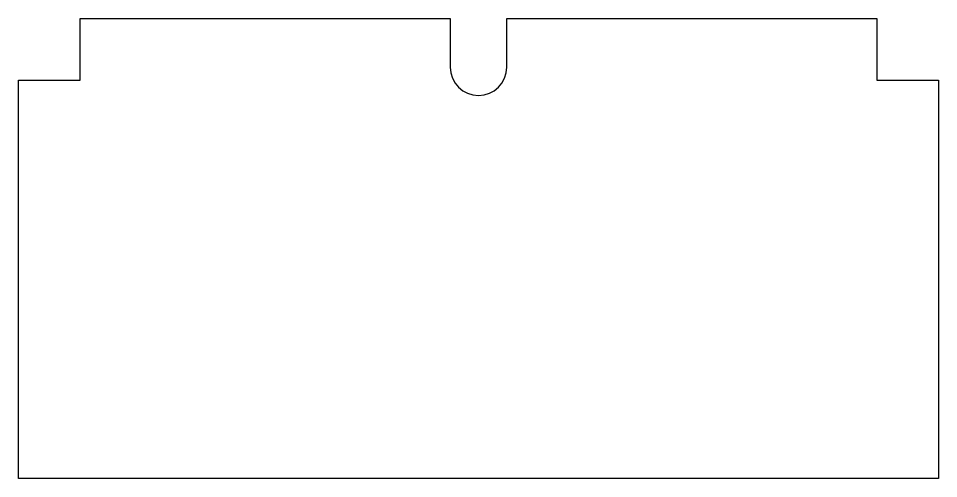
# Model space of a CAD drawing. Header units: millimetres. Extents: x -358 to 0, y -179 to 0.
import ezdxf

# ---------------------------------------------------------------- set-up
doc = ezdxf.new("R2010")
doc.units = ezdxf.units.MM
doc.layers.get('0').update_dxf_attribs({"linetype": 'CONTINUOUS'})

msp = doc.modelspace()

# ---------------------------------------------------------------- linework, layer by layer
msp.add_lwpolyline([(0, -179), (-358, -179), (-358, -24), (-334, -24), (-334, 0), (-190, 0), (-190, -19, 1), (-168, -19), (-168, 0), (-24, 0), (-24, -24), (0, -24)], format="xyb", close=True)

doc.saveas('drawing.dxf')
